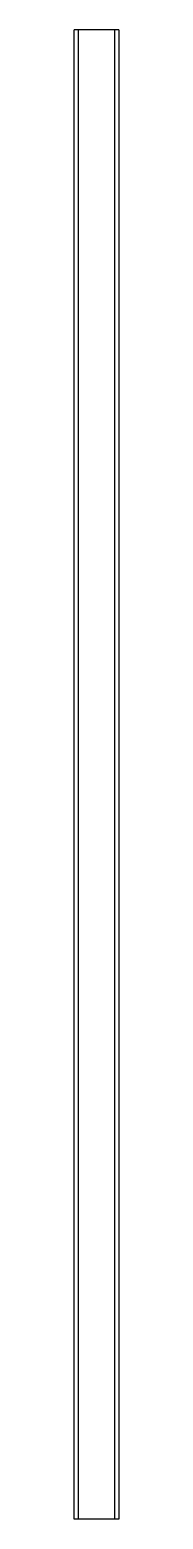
# Paper-space layout '_Top' of a CAD drawing. Header units: millimetres. Extents: x -31 to 14, y -1500 to 0.
import ezdxf

# ---------------------------------------------------------------- set-up
doc = ezdxf.new("R2010")
doc.units = ezdxf.units.MM

psp = doc.layouts.new('_Top')

# ---------------------------------------------------------------- linework, layer by layer
at = {"color": 7, "linetype": 'Continuous', "lineweight": 25}
for p, q in [((13.8, 0), (-31.2, 0)), ((-31.2, -1500), (-31.2, 0)), ((-27.2, 0), (-27.2, -1500)), ((9.8, -1500), (9.8, 0)), ((13.8, 0), (13.8, -1500)), ((13.8, -1500), (-31.2, -1500))]:
    psp.add_line(p, q, dxfattribs=at)

doc.saveas('drawing.dxf')
